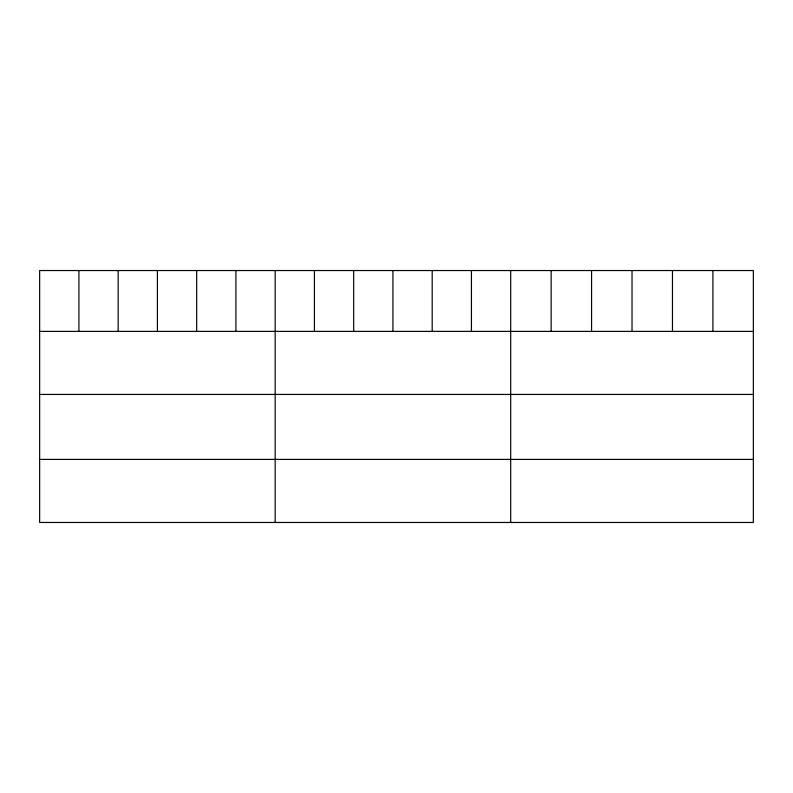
<?xml version="1.0" encoding="UTF-8"?>
<svg xmlns="http://www.w3.org/2000/svg" width="793" height="793" viewBox="0 0 793 793"><rect width="100%" height="100%" fill="white"/><g stroke="black" fill="none" stroke-linecap="round" stroke-linejoin="round"><path stroke-width="1.19" d="M753.35 331.385L753.35 522.468L39.65 522.468L39.65 270.532L753.35 270.532L753.35 331.385L39.65 331.385M39.65 394.438L753.35 394.438M39.65 459.405L753.35 459.405M712.907 270.532L712.907 331.385M672.464 270.532L672.464 331.385M632.021 270.532L632.021 331.385M591.578 270.532L591.578 331.385M551.135 270.532L551.135 331.385M510.692 270.532L510.692 522.468M471.439 270.532L471.439 331.385M432.185 270.532L432.185 331.385M392.931 270.532L392.931 331.385M353.678 270.532L353.678 331.385M314.424 270.532L314.424 331.385M275.171 270.532L275.171 522.468M235.917 270.532L235.917 331.385M196.664 270.532L196.664 331.385M157.411 270.532L157.411 331.385M118.157 270.532L118.157 331.385M78.903 270.532L78.903 331.385"/></g></svg>
